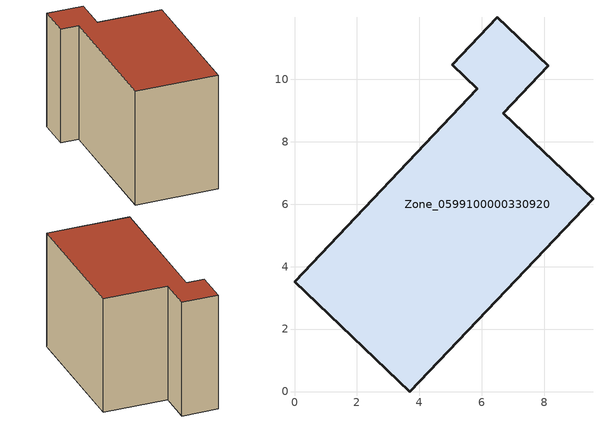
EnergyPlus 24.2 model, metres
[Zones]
Zone_0599100000330920
 floor ground (C_G): 5.05,10.46 6.5,11.98 8.13,10.44 6.68,8.91 9.56,6.17 3.69,0 0,3.52 5.86,9.69 z3.2
 wall outside (C_F): 3.69,0 9.56,6.17 6.68,8.91 8.13,10.44 6.5,11.98 5.05,10.46 5.86,9.69 0,3.52 3.69,0 z3.2:10.55
 roof outside (C_R): 6.5,11.98 5.05,10.46 5.86,9.69 0,3.52 3.69,0 9.56,6.17 6.68,8.91 8.13,10.44 z10.55
[BUILDING]
Pand.0599100000330920: North Axis=0; Terrain=City; Loads Convergence Tolerance Value=0.04; Temperature Convergence Tolerance Value=0.4; Solar Distribution=FullExterior; Maximum Number of Warmup Days=25; Minimum Number of Warmup Days=1
[Site:Location]
Rotterdam.The.Hague.AP_ZH_NLD Design_Conditions: Latitude=51.96; Longitude=4.45; Time Zone=1; Elevation=-4.5
[SITE:GROUNDTEMPERATURE:BUILDINGSURFACE]
18, 18, 18, 18, 18, 18, 18, 18, 18, 18, 18, 18
[MATERIAL] Thermal Absorptance=0.9; Solar Absorptance=0.7; Visible Absorptance=0.7
Name | Roughness | Thickness | Conductivity | Density | Specific Heat
G.TI.1975-1991 | MediumSmooth | 0.15 | 0.288461 | 540 | 1210
F.TI.1975-1991 | Rough | 0.3 | 0.230769 | 1920 | 840
R.TI.1975-1991 | MediumRough | 0.2 | 0.153846 | 1500 | 1000
[CONSTRUCTION]
C_G: G.TI.1975-1991
C_F: F.TI.1975-1991
C_R: R.TI.1975-1991
[ZONE]
Zone_0599100000330920: Type=1; Multiplier=1; Ceiling Height=Autocalculate; Volume=Autocalculate; Floor Area=autocalculate; Part of Total Floor Area=Yes
[ZONEINFILTRATION:DESIGNFLOWRATE]
Infil_Zone_0599100000330920: Zone or ZoneList or Space or SpaceList=Zone_0599100000330920; Schedule=AlwaysOn; Design Flow Rate Calculation Method=Flow/Area; Flow Rate per Floor Area=0.003; Constant Term Coefficient=1; Temperature Term Coefficient=0; Velocity Term Coefficient=0; Velocity Squared Term Coefficient=0
[HVACTEMPLATE:ZONE:IDEALLOADSAIRSYSTEM]
Zone_0599100000330920: Maximum Heating Supply Air Temperature=50; Minimum Cooling Supply Air Temperature=13; Maximum Heating Supply Air Humidity Ratio=0.0156; Minimum Cooling Supply Air Humidity Ratio=0.0077; Heating Limit=NoLimit; Cooling Limit=NoLimit; Dehumidification Control Type=ConstantSensibleHeatRatio; Cooling Sensible Heat Ratio=0.7; Dehumidification Setpoint=60; Humidification Control Type=None; Humidification Setpoint=30; Outdoor Air Method=None; Outdoor Air Flow Rate per Person=0.00944; Outdoor Air Flow Rate per Zone Floor Area=0; Outdoor Air Flow Rate per Zone=0; Demand Controlled Ventilation Type=None; Outdoor Air Economizer Type=NoEconomizer; Heat Recovery Type=None; Sensible Heat Recovery Effectiveness=0.7; Latent Heat Recovery Effectiveness=0.65
[ZONECONTROL:THERMOSTAT]
ThermostatControl_Zone_0599100000330920: Zone or ZoneList=Zone_0599100000330920; Control Type Schedule=DualSetpointControlType; Control 1=Thermostat_Zone_0599100000330920; Temperature Difference Between Cutout And Setpoint=0
[THERMOSTATSETPOINT:DUALSETPOINT]
Thermostat_Zone_0599100000330920: Heating Setpoint Temperature Schedule=HeatingSetpoint_Zone_0599100000330920; Cooling Setpoint Temperature Schedule=CoolingSetpoint_Zone_0599100000330920
[SCHEDULE:COMPACT]
HeatingSetpoint_Zone_0599100000330920: Through: 12/31, For: AllDays, Until: 24:00, 21
CoolingSetpoint_Zone_0599100000330920: Through: 12/31, For: AllDays, Until: 24:00, 24
DualSetpointControlType: Through: 12/31, For: AllDays, Until: 24:00, 4
AlwaysOn: Through: 12/31, For: AllDays, Until: 24:00, 1
